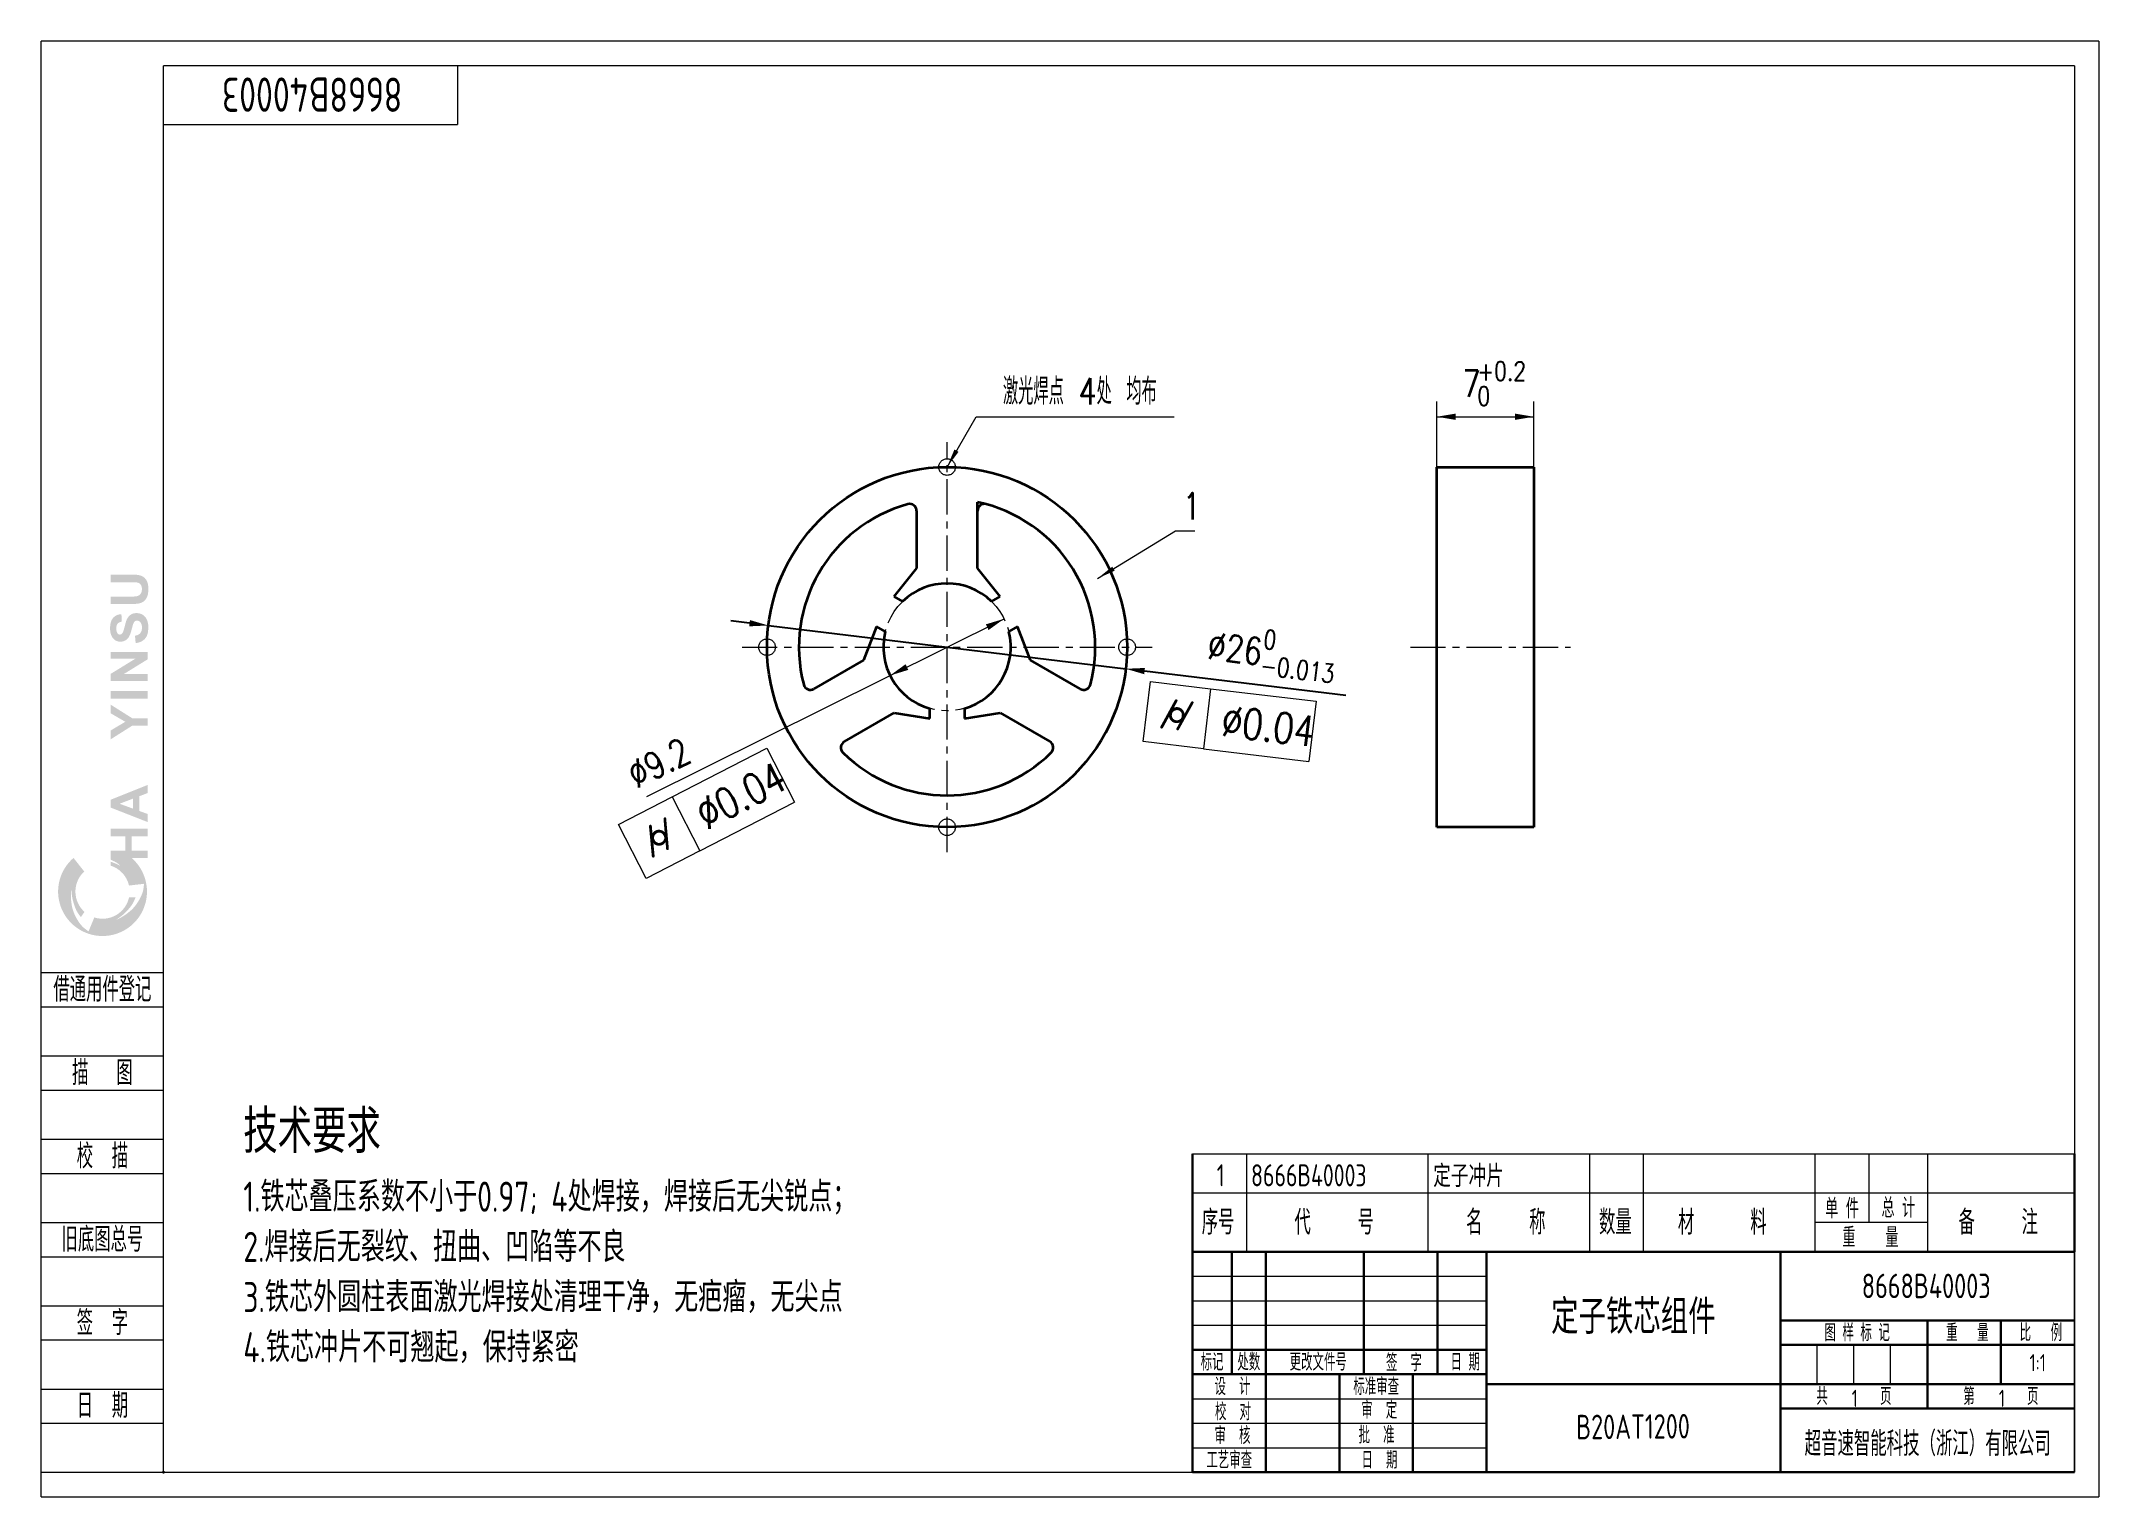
# Model space of a CAD drawing. Header units: millimetres. Extents: x 785 to 933, y 35 to 140.
import ezdxf
from ezdxf.enums import TextEntityAlignment as Align

# ---------------------------------------------------------------- set-up
doc = ezdxf.new("R2010")
doc.units = ezdxf.units.MM
doc.header["$LTSCALE"] = 10
doc.header["$PDSIZE"] = -1
doc.linetypes.add('CENTERX2', pattern=[20.319999694824222, 12.69999980926514, -2.539999961853027, 2.539999961853027, -2.539999961853027])
doc.layers.get('0').update_dxf_attribs({"lineweight": 35})
doc.layers.get('Defpoints').update_dxf_attribs({"lineweight": 18})
for name, color, linetype, lineweight in [('1轮廓实线层', 7, 'Continuous', 30), ('2细线层', 4, 'Continuous', 18), ('5剖面线层', 2, 'Continuous', 18), ('6文字层', 3, 'Continuous', 18), ('中心线层', 1, 'CENTERX2', 15), ('图框层', 7, 'Continuous', 18), ('尺寸线层', 3, 'Continuous', 18), ('粗实线层', 7, 'Continuous', 35)]:
    doc.layers.add(name, color=color, linetype=linetype, lineweight=lineweight)
doc.styles.add('PC_TEXTSTYLE', font='isocp.shx', dxfattribs={"width": 0.8, "bigfont": 'hzfs.shx'})
doc.styles.add('TH_GBDIM', font='romans.shx', dxfattribs={"width": 0.8, "bigfont": 'gbcbig.shx'})
doc.dimstyles.new('TH_GBDIM', dxfattribs={"dimtxt": 3.5, "dimasz": 2.5, "dimexe": 2, "dimexo": 0, "dimgap": 1.5, "dimtad": 1, "dimdec": 1, "dimdsep": 46, "dimtxsty": 'TH_GBDIM', "dimcen": 2.5, "dimdle": 5, "dimclrd": 4, "dimclre": 4, "dimclrt": 3, "dimadec": 0, "dimazin": 2, "dimtfac": 0.714286, "dimtdec": 1, "dimtmove": 0, "dimatfit": 3, "dimfxl": 1, "dimtolj": 1, "dimarcsym": 0})

# ---------------------------------------------------------------- blocks, each defined once
blk = doc.blocks.new('PC_TITLE_BLOCK')
at = {"layer": '1轮廓实线层'}
for p, q in [((-180, 0), (-180, 45)), ((-180, 0), (-180, 45)), ((-180, 45), (0, 45)), ((-172, 20), (-172, 45)), ((-165, 20), (-165, 45)), ((-145, 20), (-145, 45)), ((-130, 20), (-130, 45)), ((-120, 0), (-120, 45)), ((-60, 0), (-60, 45)), ((-60, 31), (0, 31)), ((-30, 13), (-30, 31)), ((-15, 18), (-15, 31)), ((-60, 26), (0, 26)), ((-180, 25), (-120, 25)), ((-180, 20), (-120, 20)), ((-165, 0), (-165, 20)), ((-150, 0), (-150, 20)), ((-135, 0), (-135, 20)), ((-120, 18), (0, 18)), ((-60, 13), (0, 13)), ((-180, 0), (0, 0))]:
    blk.add_line(p, q, dxfattribs=at)
at = {"layer": '2细线层'}
for p, q in [((-180, 40), (-120, 40)), ((-180, 35), (-120, 35)), ((-180, 30), (-120, 30)), ((-180, 15), (-120, 15)), ((-180, 10), (-120, 10)), ((-180, 5), (-120, 5))]:
    blk.add_line(p, q, dxfattribs=at)
at = {"layer": '2细线层', "color": 75}
for p, q in [((-52.5, 18), (-52.5, 26)), ((-45, 18), (-45, 26)), ((-37.5, 18), (-37.5, 26))]:
    blk.add_line(p, q, dxfattribs=at)
at = {"layer": '图框层'}
blk.add_line((0, 0), (0, 45), dxfattribs=at)
at = {"style": 'PC_TEXTSTYLE'}
blk.add_attdef('图纸张数', (0, 0), '', height=5, dxfattribs=at)
at = {"layer": '6文字层', "attachment_point": 5, "style": 'PC_TEXTSTYLE'}
for s, insert, char_height, width in [('{\\W0.667; 图 样 标 记 }', (-45, 28.5), 3.5, 23.12822500000001), ('{\\W0.667; 重   量 }', (-22.5, 28.5), 3.5, 16.008), ('{\\W0.667; 比   例 }', (-7.5, 28.5), 3.5, 16.008), ('{\\W0.667;标记}', (-176, 22.5), 3.5, 6.79923125000002), ('{\\W0.667;处数}', (-168.5, 22.5), 3.5, 6.682506250000003), ('{\\W0.667; 更改文件号 }', (-155, 22.5), 3.5, 19.75987499999999), ('{\\W0.667; 签  字 }', (-137.5093432181682, 22.37169388017838), 3.5, 13.75687499999998), ('{\\W0.667; 日 期 }', (-125, 22.5), 3.5, 11.50575000000001), ('{\\W0.667; 设  计 }', (-172.5, 17.5), 3.5, 13.75687499999998), ('{\\W0.667;标准审查}', (-142.5, 17.5), 3.5, 13.86109374999998), ('{\\W0.667;共        页}', (-45, 15.5), 3.5, 24.45805624999999), ('{\\W0.667;第        页}', (-15, 15.5), 3.5, 24.42887500000001), ('{\\W0.667; 校  对 }', (-172.3984176198937, 12.37270731638637), 3.5, 13.75687499999998), ('{\\W0.667; 审  定 }', (-142.5332163088332, 12.67725144774545), 3.5, 13.75687499999998), ('{\\W0.667; 审  核 }', (-172.5, 7.5), 3.5, 13.75687499999998), ('{\\W0.667;批  准}', (-142.4316339287269, 7.601514811673098), 3.5, 11.06803125000002), ('{\\W0.67;超音速智能科技（浙江）有限公司}', (-29.92896850303919, 5.79642845923712), 5, 74.68245192307694), ('{\\W0.667;工艺审查}', (-172.5, 2.5), 3.5, 13.51091875000002), ('{\\W0.667; 日  期 }', (-142.5, 2.5), 3.5, 13.75687499999998)]:
    blk.add_mtext(s, dxfattribs=dict(at, insert=insert, char_height=char_height, width=width))
at = {"layer": '6文字层', "style": 'PC_TEXTSTYLE'}
for tag, p, height, width in [('图样代号', (-56.95999214599595, 35.53274665585607), 5, 2.17699), ('图样名称', (-116.7835562351269, 28.23089021740671), 7, 1.54867), ('重量', (-28.87528160018451, 20.51178504133128), 3.5, 1.48171), ('比例', (-13.52787514939109, 20.6160972257378), 3.5, 1.46843), ('设计', (-163.7654129165101, 15.44542809756749), 3.5, 1.50488), ('标准审查', (-133.5926203357897, 15.31465361061623), 3.5, 0.732355), ('共几页', (-49.75610720937902, 13.34563449068006), 3.5, 0.782855), ('第几页', (-19.68771869283182, 13.34563449068006), 3.5, 0.776067), ('校对', (-163.7654129165101, 10.47599931323964), 3.5, 1.48051), ('审定', (-133.8014284641362, 10.60677351355432), 3.5, 1.49481), ('审核', (-163.8698169806834, 5.375795755323963), 3.5, 1.51106), ('批准', (-133.697024399963, 5.375795755323963), 3.5, 1.49471), ('工艺审查', (-163.8698169806834, 0.4063669709960891), 3.5, 0.741847), ('日期', (-134.0767253029693, 0.4063669709960891), 3.5, 1.54617)]:
    blk.add_attdef(tag, p, '', height=height, dxfattribs=dict(at, width=width))
at = {"layer": '6文字层', "style": 'PC_TEXTSTYLE', "width": 0.986205}
blk.add_attdef('产品名称或材料标记', (-117.6480044237862, 6.594233809935872), '', height=5, rotation=0.4654988921199227, dxfattribs=at)
blk = doc.blocks.new('PC_FJL_BLOCK')
at = {"layer": '5剖面线层'}
h = blk.add_hatch(color=4, dxfattribs=at)
edge = h.paths.add_edge_path(flags=0)
edge.add_spline(control_points=[(-6.335824583467788, 181.6034818638759), (-6.202804610569151, 181.6002740747198), (-5.789561721457847, 181.5902342559087), (-5.1118128375336, 181.57108552171), (-4.510591810354031, 180.9826700249467), (-4.392513987799234, 180.171906717055), (-4.523893863661744, 179.3635867990756), (-5.102281153857, 178.8154770109099), (-5.691925718893674, 178.7064232008163), (-6.05615881016281, 178.6893285951121), (-6.197094663844899, 178.6852541685416)], knot_values=[0, 0, 0, 0, 0.4053709725724268, 1.256548457878403, 1.960403226686434, 2.7388955457892, 3.663044504347432, 4.326165747218071, 5.002484285406978, 5.430378611286798, 5.430378611286798, 5.430378611286798, 5.430378611286798], weights=[1, 1, 1, 1, 1, 1, 1, 1, 1, 1, 1], degree=3, periodic=0)
edge.add_line((-6.197094663851214, 178.6852541685414), (-10.79428292309085, 178.6852541685414))
edge.add_line((-10.79428292309084, 178.6852541685414), (-10.79428292309084, 177.1479185239226))
edge.add_line((-10.79428292309084, 177.1479185239226), (-6.49308331915763, 177.1479185239226))
edge.add_spline(control_points=[(-6.493083319159606, 177.1479185239224), (-6.136832942187938, 177.1602327811056), (-5.421902418779311, 177.1885722478415), (-4.436628598077241, 177.403997866187), (-3.631278732452867, 178.0249212155542), (-3.154799964863191, 179.0111050444285), (-3.125666179922669, 180.1913467153208), (-3.140957305099134, 181.236673188387), (-3.524216547509943, 182.1224166188933), (-4.289034790793629, 182.943814182122), (-5.280822172265113, 183.1355420943479), (-5.944114239188199, 183.1498757175214), (-6.058968760266006, 183.1514724899426)], knot_values=[0, 0, 0, 0, 1.235965782631336, 2.147786307566932, 2.97032144490488, 4.201868442922859, 5.27937777095471, 6.498956263303746, 7.295989366746617, 8.122634436626328, 9.770285900859127, 10.11634980117583, 10.11634980117583, 10.11634980117583, 10.11634980117583], weights=[1, 1, 1, 1, 1, 1, 1, 1, 1, 1, 1, 1, 1], degree=3, periodic=0)
edge.add_line((-6.058968760265921, 183.1514724899426), (-10.79428292309082, 183.1514724899426))
edge.add_line((-10.79428292309084, 183.1514724899426), (-10.79428292309084, 181.6034818638759))
edge.add_line((-10.79428292309084, 181.6034818638759), (-6.335824583467792, 181.6034818638759))
h = blk.add_hatch(color=4, dxfattribs=at)
edge = h.paths.add_edge_path(flags=0)
edge.add_spline(control_points=[(-10.81762475623769, 124.9922519319619), (-10.56536226492718, 124.8695335449268), (-10.19163718616069, 124.7171013128755), (-9.700205772749936, 124.4589214325181), (-9.28585730716244, 124.1908696908303), (-8.838323216115473, 123.7516858713719)], knot_values=[0, 0, 0, 0, 0.8371157503440196, 1.617818454947619, 2.35494784427279, 2.35494784427279, 2.35494784427279, 2.35494784427279], weights=[1, 1, 1, 1, 1, 1], degree=3, periodic=0)
edge.add_spline(control_points=[(-8.838323216115473, 123.7516858713719), (-9.20587755707226, 123.932120677611), (-9.849358753555123, 124.2480097641161), (-10.52511763377085, 124.4901821595758), (-10.81843834854126, 124.5813804393592)], knot_values=[0, 0, 0, 0, 1.227812479394649, 2.14954404086439, 2.14954404086439, 2.14954404086439, 2.14954404086439], weights=[1, 1, 1, 1, 1], degree=3, periodic=0)
edge.add_line((-10.81843834854124, 124.5813804393592), (-10.81843834854124, 123.7810070975568))
edge.add_arc((-12.46828456207509, 118.4920111007335), 5.540349373706039, 12.825875818474515, 72.67524263383018, ccw=False)
edge.add_line((-7.066171340162093, 119.7219069989125), (-4.004956288954698, 120.0772705767544))
edge.add_spline(control_points=[(-4.004956288954725, 120.0772705767543), (-4.045983905555985, 119.6242203831133), (-4.154536758909485, 118.4255182574196), (-5.030020200776081, 116.5763947342558), (-6.179515741058081, 115.0275433500738), (-7.41355031719961, 114.039996424702), (-8.248813091987417, 113.449758332833), (-9.047011890365457, 113.0064452756937), (-9.505560754469094, 112.8126506154641), (-9.728253268037944, 112.7185349750577)], knot_values=[0, 0, 0, 0, 1.360503189474513, 3.599685174239277, 6.03379871503918, 7.09362899603316, 8.336567406231573, 9.105881709024349, 9.832258316755832, 9.832258316755832, 9.832258316755832, 9.832258316755832], weights=[1, 1, 1, 1, 1, 1, 1, 1, 1, 1], degree=3, periodic=0)
edge.add_spline(control_points=[(-9.728253268037944, 112.7185349750577), (-9.388214971629623, 112.9466289684779), (-8.790274581487619, 113.3477208832869), (-7.913478408211081, 114.0916170533057), (-7.015200903750928, 115.0279613977065), (-6.213104029314793, 116.1119803061379), (-5.874317802056334, 116.9530651080566), (-5.744969461162276, 117.2741906879239)], knot_values=[0, 0, 0, 0, 1.228569898639768, 2.160378911048566, 3.44517431132459, 5.124301433614942, 6.161326353932291, 6.161326353932291, 6.161326353932291, 6.161326353932291], weights=[1, 1, 1, 1, 1, 1, 1, 1], degree=3, periodic=0)
edge.add_spline(control_points=[(-5.744969461162276, 117.2741906879239), (-5.741323722804813, 117.2832417498547), (-5.737677984447375, 117.2922928117856), (-5.734032246089912, 117.3013438737163)], knot_values=[0, 0, 0, 0, 0.02927316471137155, 0.02927316471137155, 0.02927316471137155, 0.02927316471137155], weights=[1, 1, 1, 1], degree=3, periodic=0)
edge.add_line((-5.734032246090025, 117.3013438737164), (-7.047557531911124, 117.3469392046613))
edge.add_arc((-12.46828456207508, 118.4920111007335), 5.540349373706013, 252.3591252782822, 348.072217048217, ccw=False)
edge.add_line((-14.14728643430137, 113.2121982351307), (-15.32707372081124, 110.3699240776338))
edge.add_spline(control_points=[(-15.32707372081125, 110.3699240776337), (-15.69891288939324, 110.6319801326877), (-16.68274295513761, 111.3253407241917), (-17.84638917999956, 113.0080933870229), (-18.61298605524686, 114.7780114185351), (-18.85120949197723, 116.3404901733079), (-18.94473928642317, 117.358968001044), (-18.92956025654609, 118.2718849662792), (-18.86811692337098, 118.7658972615845), (-18.83827720207197, 119.0058124557709)], knot_values=[0, 0, 0, 0, 1.36050318947444, 3.599685174239232, 6.033798715039191, 7.093628996033297, 8.336567406231536, 9.10588170902422, 9.832258316755883, 9.832258316755883, 9.832258316755883, 9.832258316755883], weights=[1, 1, 1, 1, 1, 1, 1, 1, 1, 1], degree=3, periodic=0)
edge.add_spline(control_points=[(-18.83827720207194, 119.0058124557709), (-18.81076115752348, 118.5972836561116), (-18.7623755651174, 117.8789061308953), (-18.55654067074143, 116.7476302858874), (-18.19478143403046, 115.5015269751765), (-17.6570419583644, 114.2648812514029), (-17.09803426679492, 113.5509413711855), (-16.88460552727193, 113.2783596321002)], knot_values=[0, 0, 0, 0, 1.228569898639822, 2.160378911048668, 3.445174311324642, 5.124301433615099, 6.16132635393242, 6.16132635393242, 6.16132635393242, 6.16132635393242], weights=[1, 1, 1, 1, 1, 1, 1, 1], degree=3, periodic=0)
edge.add_line((-16.88460552727193, 113.2783596321002), (-16.15193153806435, 114.3536278247414))
edge.add_arc((-12.46828456207513, 118.4920111007336), 5.540349373706078, 132.363657663612, 228.3271640584457, ccw=False)
edge.add_line((-16.20155953639241, 122.585680499801), (-18.39871572146116, 125.3548775325834))
edge.add_arc((-12.46828456207507, 118.4920111007335), 9.07022322755231, 130.8313870607261, 408.7706257569416)
edge.add_line((-6.490326104041374, 125.3135184174233), (-3.255389210494929, 125.3135184174233))
edge.add_line((-3.255389210494937, 125.3135184174233), (-3.255389210494937, 126.8533699162085))
edge.add_line((-3.255389210494937, 126.8533699162085), (-6.53869727751719, 126.8533699162085))
edge.add_line((-6.538697277517196, 126.8533699162085), (-6.538697277517196, 129.7729915151369))
edge.add_line((-6.538697277517196, 129.7729915151369), (-3.255389210494943, 129.7729915151369))
edge.add_line((-3.255389210494937, 129.7729915151369), (-3.255389210494937, 131.3122556077039))
edge.add_line((-3.255389210494937, 131.3122556077039), (-10.79428292309085, 131.3122556077038))
edge.add_line((-10.79428292309084, 131.3122556077038), (-10.79428292309084, 129.7729915151369))
edge.add_line((-10.79428292309084, 129.7729915151369), (-7.82892679711864, 129.7729915151369))
edge.add_line((-7.828926797118665, 129.7729915151369), (-7.828926797118665, 126.8533699162085))
edge.add_line((-7.828926797118665, 126.8533699162085), (-10.79428292309085, 126.8533699162086))
edge.add_line((-10.79428292309084, 126.8533699162086), (-10.79428292309084, 126.8038899718174))
edge.add_line((-10.79428292309084, 126.8038899718174), (-10.81762475623769, 124.9922519319619))
h.paths.add_polyline_path([(-10.79428292309084, 137.2336446323139), (-10.79428292309084, 135.6206821822713), (-3.25538921049491, 132.6707258682706), (-3.25538921049491, 134.3138647447887), (-4.976892169192545, 134.9437631085126), (-4.976892169192517, 137.9396664680934), (-3.25538921049491, 138.5951610491417), (-3.255389210494937, 140.2569284825228)], flags=0)
h.paths.add_polyline_path([(-8.989250038796913, 136.4118858578631), (-6.260214976506372, 137.451017208631), (-6.260214976506372, 135.4133312451065)], flags=0)
h.paths.add_polyline_path([(-6.434909740328449, 153.8701981134391), (-10.79428292309084, 156.6179193281467), (-10.79428292309084, 154.8608835913115), (-7.828098826563535, 153.1326739785637), (-10.79428292309084, 151.367902594353), (-10.79428292309084, 149.5651763725448), (-6.437460768310883, 152.321316316688), (-3.255389210494937, 152.321316316688), (-3.255389210494937, 153.8701981134391)], flags=0)
h.paths.add_polyline_path([(-10.79428292309084, 159.4092419460979), (-10.79428292309084, 157.8732318619758), (-3.255389210494937, 157.8732318619758), (-3.255389210494937, 159.4092419460979)], flags=0)
h.paths.add_polyline_path([(-10.79428292309084, 162.9181238889572), (-10.79428292309084, 161.4271847884114), (-3.255389210494937, 161.4271847884114), (-3.255389210494937, 162.8583185683185), (-8.156948388676634, 162.8583185683185), (-3.255389210494937, 165.8793272960073), (-3.255389210494937, 167.4049674702695), (-10.79428292309084, 167.4049674702695), (-10.79428292309084, 165.9936790457501), (-5.783831126228282, 165.9936790457501)], flags=0)
edge = h.paths.add_edge_path(flags=0)
edge.add_spline(control_points=[(-5.705883673779725, 169.1847723096636), (-5.523399202075851, 169.2177218935209), (-5.121339240862605, 169.2903182535508), (-4.509520627690534, 169.5025251356584), (-3.916108007301347, 169.9171668835042), (-3.448322932390766, 170.5314666229447), (-3.180449846099837, 171.3436267664954), (-3.136586159547129, 172.1910698194744), (-3.126357496632443, 172.9846427720449), (-3.290059205115357, 173.6665740160109), (-3.600963519257344, 174.4136334146135), (-4.296609163413653, 175.0823669287746), (-5.317768009637273, 175.3594812562579), (-6.281095971458115, 175.2674262246184), (-7.049986956731676, 174.7766946565136), (-7.613548841372854, 173.9382902707813), (-7.842650285547929, 172.9762045959275), (-8.067593188459131, 172.1333739994838), (-8.232542403523633, 171.5927684184052), (-8.39284242599672, 171.2077583350446), (-8.648888535165435, 170.9635377089581), (-8.94004412009779, 170.9156730868007), (-9.224572124519002, 170.9773731987146), (-9.463649931152267, 171.2352827761044), (-9.611287016836023, 171.6170913149089), (-9.67382332059647, 172.1223266495581), (-9.6416099628171, 172.6440325864603), (-9.440695549252629, 173.1822565680098), (-9.004098171646689, 173.4570816947552), (-8.686157845119983, 173.5307605130341), (-8.555867393972914, 173.5609537463947)], knot_values=[0, 0, 0, 0, 0.5586946834218016, 1.230947272659398, 1.934091238774466, 2.709134000249708, 3.515297872588502, 4.469606059003059, 5.258737672253558, 5.895161636835579, 6.568552647752175, 7.680963023761689, 8.650314539335405, 9.681789635096575, 10.50160594117067, 11.31208396982688, 12.66219311555526, 13.45046774099833, 13.94513606790705, 14.36608146358422, 14.69817213067459, 14.95413150930795, 15.22649774646256, 15.5404850620756, 15.96472367407857, 16.44545549391534, 17.06364765249021, 17.53224319464146, 18.11437195359875, 18.51855990457275, 18.51855990457275, 18.51855990457275, 18.51855990457275], weights=[1, 1, 1, 1, 1, 1, 1, 1, 1, 1, 1, 1, 1, 1, 1, 1, 1, 1, 1, 1, 1, 1, 1, 1, 1, 1, 1, 1, 1, 1, 1], degree=3, periodic=0)
edge.add_line((-8.555867393972914, 173.5609537463947), (-8.611714684336082, 175.0877176607146))
edge.add_spline(control_points=[(-8.611714684336102, 175.0877176607147), (-8.903441344549256, 175.053901584766), (-9.484004254324804, 174.9866044805671), (-10.21208726823686, 174.5115148609369), (-10.73417937700605, 173.7495342706397), (-10.93888850935707, 172.7571833169745), (-10.94404901045021, 171.6950689044681), (-10.71865122054548, 170.6952590197257), (-10.20489387315523, 169.9403618184643), (-9.430971596255912, 169.5065985777311), (-8.482296605803642, 169.4112912146651), (-7.059696032019117, 170.0155357401062), (-6.59664388705904, 171.6632059740223), (-6.291960497568091, 172.90538547991), (-6.01974822896454, 173.5692620810064), (-5.601312134071545, 173.8081965937611), (-5.089141266668182, 173.7525810155881), (-4.613250520920813, 173.3530357157117), (-4.418579182249669, 172.7224803328129), (-4.410357905482583, 172.0839376127494), (-4.543558456124281, 171.5164117647996), (-4.87811622798745, 171.0533024354874), (-5.349160637132917, 170.7950060726314), (-5.693105517329276, 170.7171773390638), (-5.850412352603776, 170.6815815431214)], knot_values=[0, 0, 0, 0, 0.878577295858374, 1.74844969936435, 2.52872460757977, 3.614593966833375, 4.750185302944439, 5.728615539248679, 6.672432991068525, 7.410774866124696, 8.341652034649297, 9.470076033070056, 11.7696722020405, 12.98080429739328, 13.46049526482795, 13.86143023130312, 14.34189528967802, 14.92609832859459, 15.63255915430738, 16.26216205670608, 16.84948285473915, 17.36189661246282, 17.93990107885964, 18.42706891980803, 18.42706891980803, 18.42706891980803, 18.42706891980803], weights=[1, 1, 1, 1, 1, 1, 1, 1, 1, 1, 1, 1, 1, 1, 1, 1, 1, 1, 1, 1, 1, 1, 1, 1, 1], degree=3, periodic=0)
edge.add_line((-5.850412352603776, 170.6815815431214), (-5.705883673779733, 169.1847723096635))
at = {"layer": '2细线层'}
for p, q in [((-25, 102), (0, 102)), ((-25, 95), (0, 95)), ((-25, 85), (0, 85)), ((-25, 78), (0, 78)), ((-25, 68), (0, 68)), ((-25, 61), (0, 61)), ((-25, 51), (0, 51)), ((-25, 44), (0, 44)), ((-25, 34), (0, 34)), ((-25, 27), (0, 27)), ((-25, 17), (0, 17)), ((-25, 10), (0, 10)), ((-25, 0), (0, 0))]:
    blk.add_line(p, q, dxfattribs=at)
at = {"layer": '6文字层', "color": 3, "char_height": 5, "attachment_point": 5, "style": 'PC_TEXTSTYLE'}
for s, insert, width in [('{\\W0.667;借通用件登记}', (-12.5, 98.5), 29.5564375), ('{\\W0.6667;描   图}', (-12.5, 81.5), 18.64378928571428), ('{\\W0.667;校  描}', (-12.5, 64.5), 15.97822321428572), ('{\\W0.667;旧底图总号}', (-12.5, 47.5), 23.761875), ('{\\W0.667;签  字}', (-12.5, 30.5), 15.64472321428571), ('{\\W0.667;日  期}', (-12.49376486070217, 13.59980542589427), 14.76928571428572)]:
    blk.add_mtext(s, dxfattribs=dict(at, insert=insert, width=width))
at = {"layer": '6文字层', "style": 'PC_TEXTSTYLE'}
for tag, p, width in [('借通用件登记', (-23.44469732711161, 86.35631590408678), 0.671328), ('描图', (-23.44469732711161, 69.35982487165847), 2.12092), ('校图', (-23.74868605073812, 52.05982479391378), 2.14998), ('旧底图总号', (-22.83672096527289, 35.67035085177702), 0.761452), ('签字', (-23.14070968889939, 18.37035077403232), 2.02694), ('日期', (-22.83672096527289, 1.373859241433422), 1.89999)]:
    blk.add_attdef(tag, p, '', height=5, dxfattribs=dict(at, width=width))
blk = doc.blocks.new('PC_TYDH_BLOCK')
at = {"layer": '2细线层', "linetype": 'Continuous'}
for p in [(60, 0), (0, -12)]:
    blk.add_line(p, (60, -12), dxfattribs=at)
at = {"layer": '6文字层', "style": 'PC_TEXTSTYLE', "width": 1.81549}
blk.add_attdef('图样代号', (58.23961856626534, -2.403184483947882), '', height=7, rotation=180, dxfattribs=at)
blk = doc.blocks.new('PC_MXBTITLERECORD')
at = {"layer": '1轮廓实线层'}
for p, q in [((-180, 0), (-180, 12)), ((0, 0), (0, 12))]:
    blk.add_line(p, q, dxfattribs=at)
at = {"layer": '2细线层'}
for p, q in [((-169, 12), (-169, 0)), ((-132, 12), (-132, 0)), ((-99, 12), (-99, 0)), ((-88, 12), (-88, 0)), ((-53, 12), (-53, 0)), ((-42, 12), (-42, 6)), ((-30, 12), (-30, 0)), ((-30, 6), (-53, 6))]:
    blk.add_line(p, q, dxfattribs=at)
at = {"style": 'PC_TEXTSTYLE'}
blk.add_attdef('Fo oFShowMe', (-53, 6), '', height=3.5, dxfattribs=at)
at = {"layer": '6文字层', "attachment_point": 5, "style": 'PC_TEXTSTYLE'}
for s, insert, char_height, width in [('{\\W0.667;序号}', (-174.7735161984094, 6), 5, 9.25462499999999), ('{\\W0.667;代     号}', (-151.087236400775, 6), 5, 25.58421428571431), ('{\\W0.667;名     称}', (-116.0582307829133, 6), 5, 25.3340892857143), ('{\\W0.667;数量}', (-93.70638894728046, 6), 5, 9.54643750000001), ('{\\W0.667;材      料}', (-71.88651130244733, 6), 5, 28.88348214285715), ('{\\W0.667;单 件}', (-47.44690963294988, 8.83762043961633), 4, 10.27656428571429), ('{\\W0.667;总 计}', (-35.95949917189716, 8.941041629877986), 4, 9.94306428571429), ('{\\W0.667;备     注}', (-15.57193287701512, 6), 5, 26.41796428571429), ('{\\W0.667;重    量}', (-41.65145935178862, 2.942604395875037), 4, 17.82795714285714)]:
    blk.add_mtext(s, dxfattribs=dict(at, insert=insert, char_height=char_height, width=width))
blk = doc.blocks.new('PC_MXB_BLOCK')
at = {"layer": '1轮廓实线层'}
for p, q in [((-180, 8), (-180, 0)), ((0, 8), (0, 0))]:
    blk.add_line(p, q, dxfattribs=at)
at = {"layer": '2细线层'}
for p, q in [((-180, 8), (0, 8)), ((-169, 8), (-169, 0)), ((-132, 8), (-132, 0)), ((-99, 8), (-99, 0)), ((-88, 8), (-88, 0)), ((-53, 8), (-53, 0)), ((-42, 8), (-42, 0)), ((-30, 8), (-30, 0)), ((-180, 0), (0, 0))]:
    blk.add_line(p, q, dxfattribs=at)
at = {"layer": '6文字层', "style": 'PC_TEXTSTYLE'}
for tag, p, width in [('序号', (-178.381729678601, 1.348885681267234), 0.769182), ('代号', (-168.0468040277006, 1.348885681267234), 3.14773), ('名称', (-130.8666991322458, 1.195475967014261), 2.80242), ('数量', (-97.88330074551823, 1.195475967014261), 0.817449), ('材料', (-86.43310534086368, 1.010341638648811), 2.94333), ('单重', (-52.20750697209508, 0.8871421990031365), 0.854038), ('总重', (-41.19507323250889, 1.265572583556576), 0.958888), ('备注', (-28.60888357640226, 1.024654073362427), 2.49407)]:
    blk.add_attdef(tag, p, '', height=4.5, dxfattribs=dict(at, width=width))
blk = doc.blocks.new('*X14')
at = {"layer": 'Defpoints', "color": 0, "linetype": 'CENTERX2', "transparency": 16777216}
for p in [(837.0308330104136, 97.81630844213605), (862.8421038187169, 94.689267325303)]:
    blk.add_point(p, dxfattribs=at)
at = {"layer": '尺寸线层', "color": 4, "linetype": 'Continuous', "lineweight": -2, "transparency": 16777216}
for p, q in [((835.6757413800623, 97.98047809021948), (834.320649749711, 98.1446477383029)), ((837.0308330104136, 97.81630844213605), (862.8421038187169, 94.689267325303)), ((878.7340232999046, 92.76395779629335), (864.1971954490681, 94.52509767721959))]:
    blk.add_line(p, q, dxfattribs=at)
at = {"layer": '尺寸线层', "color": 4, "linetype": 'CENTERX2', "transparency": 16777216}
for points in [[(835.7031029880761, 98.20632669527801), (835.6483797720484, 97.75462948516092), (837.0308330104136, 97.81630844213605)], [(864.2245570570819, 94.75094628227812), (864.1698338410542, 94.29924907216103), (862.8421038187169, 94.689267325303)]]:
    blk.add_solid(points, dxfattribs=at)
at = {"layer": '尺寸线层', "color": 3, "linetype": 'CENTERX2', "transparency": 16777216, "insert": (873.4003458126527, 95.82312908218482), "char_height": 1.911, "attachment_point": 5, "rotation": 353.09226827431445, "style": 'TH_GBDIM', "bg_fill": 3, "box_fill_scale": 1.1, "bg_fill_color": 256, "bg_fill_true_color": 13158600, "bg_fill_transparency": 0}
blk.add_mtext('\\A1;\\A1;%%C26{\\H0.7071x;\\S0^ -0.013;}', dxfattribs=at)
blk = doc.blocks.new('*X15')
at = {"layer": '尺寸线层', "linetype": 'Continuous', "transparency": 16777216}
for points in [[(854.0564397434694, 98.29872040674596), (852.7326983811051, 97.89537185330113), (852.9350677153232, 97.48785295488273)], [(845.8164971607939, 94.20685693508293), (846.9378691889401, 95.01772438694618), (847.1402385231581, 94.61020548852775)]]:
    blk.add_hatch(color=4, dxfattribs=at).paths.add_polyline_path(points, flags=0)
at = {"layer": '尺寸线层', "color": 4, "linetype": 'Continuous', "transparency": 16777216}
blk.add_line((828.2466589000567, 85.4818714560221), (854.0564397434694, 98.29872040674596), dxfattribs=at)
at = {"layer": '尺寸线层', "color": 3, "linetype": 'CENTERX2', "transparency": 16777216, "insert": (829.1200956021536, 87.89686204346341), "char_height": 1.911, "width": 7.425600000000168, "attachment_point": 5, "rotation": 26.408481557408074, "style": 'TH_GBDIM'}
blk.add_mtext('%%C9.2', dxfattribs=at)
blk = doc.blocks.new('*X16')
at = {"layer": '尺寸线层', "linetype": 'Continuous'}
blk.add_hatch(color=4, dxfattribs=at).paths.add_polyline_path([(849.9317300967145, 109.2527887191611), (850.4688525410734, 110.519215728661), (850.7640615758932, 110.3480339882189)], flags=0)
at = {"layer": '尺寸线层', "color": 4, "linetype": 'Continuous'}
blk.add_line((849.9317300967145, 109.2527887191611), (852.0371629907485, 112.8836830594099), dxfattribs=at)
at = {"layer": '尺寸线层', "color": 4, "linetype": 'CENTERX2'}
blk.add_line((852.0371629907485, 112.8836830594099), (866.3362798722327, 112.8836830594099), dxfattribs=at)
at = {"layer": '尺寸线层', "color": 3, "linetype": 'CENTERX2', "insert": (859.5267498722327, 114.71392055941), "char_height": 1.911, "width": 27.23811999999998, "attachment_point": 5, "style": 'TH_GBDIM'}
blk.add_mtext('激光焊点 4处 均布', dxfattribs=at)
blk = doc.blocks.new('*X18')
at = {"color": 3, "true_color": 0x00ff00, "char_height": 1.911, "attachment_point": 1, "style": 'TH_GBDIM'}
for s, insert, width in [('7', (887.143374515956, 116.23466250941), 13.32497712), ('{\\H0.7071x;+0.2}', (888.235374515956, 116.85564195941), 8.956977120000001), ('{\\H0.7071x;0}', (888.235374515956, 115.05395115941), 8.956977120000001)]:
    blk.add_mtext(s, dxfattribs=dict(at, insert=insert, width=width))
blk = doc.blocks.new('*X17')
at = {"layer": '尺寸线层', "linetype": 'Continuous', "transparency": 16777216}
for points in [[(885.308996155956, 112.8836830594099), (886.673996155956, 113.1111830594099), (886.673996155956, 112.6561830594099)], [(892.308996155956, 112.88368305941), (890.943996155956, 113.11118305941), (890.943996155956, 112.65618305941)]]:
    blk.add_hatch(color=4, dxfattribs=at).paths.add_polyline_path(points, flags=0)
at = {"layer": '尺寸线层', "color": 4, "linetype": 'Continuous', "transparency": 16777216}
for p, q in [((885.308996155956, 109.2527886709145), (885.308996155956, 113.9756830594099)), ((892.308996155956, 109.2527886709145), (892.308996155956, 113.97568305941)), ((885.308996155956, 112.8836830594099), (892.308996155956, 112.88368305941))]:
    blk.add_line(p, q, dxfattribs=at)
at = {"layer": '尺寸线层', "color": 3, "linetype": 'CENTERX2', "transparency": 16777216}
blk.add_blockref('*X18', (0, 0), dxfattribs=at)
blk = doc.blocks.new('*X19')
at = {"layer": '尺寸线层', "linetype": 'Continuous'}
blk.add_hatch(color=4, dxfattribs=at).paths.add_polyline_path([(860.790478597303, 101.2014427389668), (861.8648140894245, 102.0605941464575), (862.0432410361261, 101.7697069050895)], flags=0)
at = {"layer": '尺寸线层', "color": 4, "linetype": 'Continuous'}
blk.add_line((860.790478597303, 101.2014427389668), (866.4212474047736, 104.6552926953103), dxfattribs=at)
at = {"layer": '尺寸线层', "color": 4, "linetype": 'CENTERX2'}
blk.add_line((866.4212474047736, 104.6552926953103), (867.8215830181363, 104.6552926953103), dxfattribs=at)
at = {"layer": '尺寸线层', "color": 3, "linetype": 'CENTERX2', "insert": (867.6031830181363, 106.4297926953103), "char_height": 1.911, "width": 3.822, "attachment_point": 5, "style": 'TH_GBDIM'}
blk.add_mtext('1', dxfattribs=at)

msp = doc.modelspace()

# ---------------------------------------------------------------- linework, layer by layer
msp.add_point((793.3595088466103, 36.6842991188006))
at = {"layer": '2细线层'}
for p, q in [((784.5143088466106, 34.9152591188006), (784.5143088466106, 139.9962351188006)), ((933.1136688466105, 139.9962351188006), (784.5143088466106, 139.9962351188006)), ((933.1136688466105, 139.9962351188006), (933.1136688466105, 34.9152591188006)), ((784.5143088466106, 34.9152591188006), (933.1136688466105, 34.9152591188006))]:
    msp.add_line(p, q, dxfattribs=at)
at = {"layer": '2细线层', "linetype": 'CENTERX2'}
for centre in [(849.9364684145652, 109.2527887191611), (849.9364685732639, 83.25278876740771)]:
    msp.add_circle(centre, 0.5992079434978345, dxfattribs=at)
at = {"layer": '中心线层', "linetype": 'CENTERX2', "ltscale": 0.01999999955296516}
for p, q in [((849.9364684521317, 81.45215950107203), (849.9364684521316, 111.0534178407569)), ((835.1358392822893, 96.25278867091441), (864.737097621974, 96.2527886709145)), ((883.3949634813854, 96.25278867091447), (894.9503131598339, 96.25278867091447))]:
    msp.add_line(p, q, dxfattribs=at)
msp.add_circle((849.9364684521316, 96.25278867091444), 4.600000011861907, dxfattribs=at)
at = {"layer": '图框层'}
for p, q in [((793.3595088466103, 36.6842991188006), (793.3595088466103, 138.2271951188006)), ((931.3446288466104, 138.2271951188006), (793.3595088466103, 138.2271951188006)), ((931.3446288466104, 138.2271951188006), (931.3446288466104, 36.6842991188006)), ((793.3595088466103, 36.6842991188006), (931.3446288466104, 36.6842991188006))]:
    msp.add_line(p, q, dxfattribs=at)
at = {"layer": '尺寸线层', "linetype": 'Continuous'}
for p, q in [((868.4456219541576, 88.91512023009471), (864.1083399820652, 89.43223636266399)), ((830.0860831896656, 85.43948815160776), (836.9113802932494, 88.9500457266676)), ((836.9113802932494, 88.9500457266676), (838.9092585879988, 85.06573030186375)), ((868.4456219541576, 88.91512023009471), (876.0668459908339, 88.0064733114373)), ((826.2017677648618, 83.44160985685828), (830.0860831896656, 85.43948815160776)), ((830.0860831896656, 85.43948815160776), (832.0839614844151, 81.55517272680397)), ((832.0839614844151, 81.55517272680397), (838.9092585879988, 85.06573030186375)), ((828.1996460596114, 79.55729443205449), (826.2017677648618, 83.44160985685828)), ((832.0839614844151, 81.55517272680397), (828.1996460596114, 79.55729443205449))]:
    msp.add_line(p, q, dxfattribs=at)
at = {"layer": '粗实线层'}
for p, q in [((885.308996155956, 109.2527886709145), (892.308996155956, 109.2527886709145)), ((885.308996155956, 83.25278867091447), (885.308996155956, 109.2527886709145)), ((892.308996155956, 109.2527886709145), (892.308996155956, 83.25278867091447)), ((847.7364684521316, 106.0889465447425), (847.7364684521316, 101.9422526657908)), ((852.1364684521317, 101.9422526657909), (852.1364683472216, 106.7241944409653)), ((847.7364684521316, 101.9422526657908), (846.1010172417718, 99.91056318090008)), ((853.7719196624914, 99.91056318090011), (852.1364684521317, 101.9422526657909)), ((846.1010172417718, 99.91056318090008), (846.727655076392, 99.54877365839772)), ((853.1452818278713, 99.54877365839775), (853.7719196624914, 99.91056318090011)), ((844.851017241772, 97.74549967143898), (843.9092481404347, 95.31331263417198)), ((845.477655076392, 97.38371014893661), (844.851017241772, 97.74549967143898)), ((855.0219196624914, 97.745499671439), (854.3952818278713, 97.38371014893664)), ((855.9636887638287, 95.31331263417201), (855.0219196624914, 97.745499671439)), ((843.9092481404347, 95.31331263417198), (840.3181059433074, 93.23996561491512)), ((859.5548310047183, 93.23996569469614), (855.9636887638287, 95.31331263417201)), ((842.518105899545, 89.42945391804457), (846.1092481404346, 91.50280085752044)), ((846.1092481404346, 91.50280085752044), (848.6864684521316, 91.10230330514432)), ((848.6864684521316, 91.10230330514432), (848.6864684521316, 91.82588235014893)), ((851.1864684521316, 91.82588235014896), (851.1864684521316, 91.10230330514435)), ((851.1864684521316, 91.10230330514435), (853.7636887638288, 91.50280085752047)), ((853.7636887638288, 91.50280085752047), (857.3548310519296, 89.42945399583436)), ((892.308996155956, 83.25278867091447), (885.308996155956, 83.25278867091447))]:
    msp.add_line(p, q, dxfattribs=at)
msp.add_circle((849.9364684145652, 96.25278788371949), 13.0000008354416, dxfattribs=at)
for centre, radius, start, end in [((849.9364677474013, 96.25278916941542), 10.69999943206237, 105.3494744013564, 194.650526799964), ((847.2364684345882, 106.0889465373614), 0.5000000175433953, 359.9999987925788, 105.3494847685689), ((849.9364691854364, 96.25278909915639), 10.69999943944908, 345.3494743628196, 78.13495927481776), ((852.6364683318744, 106.0889465689913), 0.49999997071629, 74.65051911200041, 180.0000000000065), ((849.9364684521316, 96.25278867091444), 4.600000034569605, 45.76778190622402, 134.2322180937761), ((849.9364684939145, 96.25278874328441), 4.600000034569602, 165.7677819062249, 254.2322180937742), ((849.9364684103489, 96.25278874328441), 4.600000034569603, 285.7677819062232, 14.23221809377629), ((840.0681059386736, 93.67297828031812), 0.4999999707162914, 194.6505191120008, 300.0000025505277), ((859.804831010611, 93.67297840706306), 0.5000000120176052, 240.0000000153725, 345.3494834538915), ((842.768105914709, 88.99644120464993), 0.5000000175433906, 120.0000008458144, 225.3494842843415), ((857.104831085847, 88.99644130817387), 0.4999999707162902, 314.6505191119925, 60.00000255053945), ((849.9364684145652, 96.25278788371949), 10.69999943206237, 225.3494744013561, 314.6505267999647)]:
    msp.add_arc(centre, radius, start, end, dxfattribs=at)

# ---------------------------------------------------------------- block references
at = {"layer": '图框层'}
ref = msp.add_blockref('PC_TYDH_BLOCK', (793.3595088466103, 138.2271951188006), dxfattribs=dict(at, xscale=0.353808, yscale=0.353808, zscale=0.353808))
ref.add_attrib('图样代号', '8668B40003', dxfattribs={"layer": '6文字层', "height": 2.476656, "rotation": 180, "style": 'PC_TEXTSTYLE', "width": 0.8}).set_placement((804.0773774151334, 137.376929222904), align=Align.CENTER)
for name, p, xscale, yscale, zscale in [('PC_FJL_BLOCK', (793.3595088466103, 36.6842991188006), 0.353808, 0.353808, 0.353808), ('PC_MXBTITLERECORD', (931.3591888466104, 52.6056591188006), 0.3538888888888889, 0.3538888888888889, 0.3538888888888889)]:
    msp.add_blockref(name, p, dxfattribs=dict(at, xscale=xscale, yscale=yscale, zscale=zscale))
ref = msp.add_blockref('PC_MXB_BLOCK', (931.3591888466104, 56.85232578546727), dxfattribs=dict(at, xscale=0.3538888888888889, yscale=0.3538888888888889, zscale=0.3538888888888889))
ref.add_attrib('代号', '8666B40003', (871.8892920879185, 57.32968144044894), dxfattribs={"layer": '6文字层', "height": 1.5925, "style": 'PC_TEXTSTYLE', "width": 0.8})
ref.add_attrib('序号', '1', dxfattribs={"layer": '6文字层', "height": 1.5925, "style": 'PC_TEXTSTYLE', "width": 0.8}).set_placement((869.6993582153515, 57.32968144044893), align=Align.CENTER)
ref.add_attrib('名称', '定子冲片', (885.0469180981435, 57.27539144712723), dxfattribs={"layer": '6文字层', "height": 1.5925, "style": 'PC_TEXTSTYLE', "width": 0.8})
ref = msp.add_blockref('PC_TITLE_BLOCK', (931.3446288466104, 36.6842991188006), dxfattribs=dict(at, xscale=0.353808, yscale=0.353808, zscale=0.353808))
ref.add_attrib('产品名称或材料标记', 'B20AT1200', dxfattribs={"layer": '6文字层', "height": 1.76904, "rotation": 0.4654988921199227, "style": 'PC_TEXTSTYLE', "width": 0.8}).set_placement((899.4791016260759, 39.09668267888553), align=Align.CENTER)
ref.add_attrib('共几页', '1', dxfattribs={"layer": '6文字层', "height": 1.238328, "style": 'PC_TEXTSTYLE', "width": 0.8}).set_placement((915.4874149216263, 41.40609136667914), align=Align.CENTER)
ref.add_attrib('第几页', '1', dxfattribs={"layer": '6文字层', "height": 1.238328, "style": 'PC_TEXTSTYLE', "width": 0.8}).set_placement((926.1107063499786, 41.40609136667914), align=Align.CENTER)
ref.add_attrib('图样名称', '定子铁芯组件', dxfattribs={"layer": '6文字层', "height": 2.476656, "style": 'PC_TEXTSTYLE', "width": 0.8}).set_placement((899.5005298379525, 46.67261392484082), align=Align.CENTER)
ref.add_attrib('图样代号', '8668B40003', dxfattribs={"layer": '6文字层', "height": 1.76904, "style": 'PC_TEXTSTYLE', "width": 0.8}).set_placement((920.6481159046313, 49.25606914761572), align=Align.CENTER)
ref.add_attrib('比例', '1:1', dxfattribs={"layer": '6文字层', "height": 1.238328, "style": 'PC_TEXTSTYLE', "width": 0.8}).set_placement((928.7008211941021, 43.97843924604443), align=Align.CENTER)
at = {"layer": '尺寸线层', "linetype": 'CENTERX2'}
for name in ['*X16', '*X19']:
    msp.add_blockref(name, (0, 0), dxfattribs=at)

# ---------------------------------------------------------------- texts
at = {"layer": '6文字层', "insert": (799.112885771501, 44.55651143755961), "char_height": 2.17326564, "width": 124.3968091067843, "attachment_point": 7, "style": 'PC_TEXTSTYLE'}
msp.add_mtext('{\\H1.4286x;技术要求\\P}1.铁芯叠压系数不小于0.97; 4处焊接，焊接后无尖锐点；\\P2.焊接后无裂纹、扭曲、凹陷等不良\\P3.铁芯外圆柱表面激光焊接处清理干净，无疤瘤，无尖点\\P4.铁芯冲片不可翘起，保持紧密', dxfattribs=at)
at = {"layer": '尺寸线层', "color": 3, "linetype": 'CENTERX2', "char_height": 2.184, "attachment_point": 4, "style": 'TH_GBDIM'}
for insert, width, rotation in [((869.7885005134652, 90.95448218299853), 10.98240000000008, 353.20095642282826), ((832.0561011932414, 83.99680001289322), 10.98240000000013, 27.21879871507905)]:
    msp.add_mtext('%%C0.04', dxfattribs=dict(at, insert=insert, width=width, rotation=rotation))
at = {"layer": '尺寸线层', "linetype": 'CENTERX2', "insert": (829.1428646246385, 82.49839129183108), "char_height": 2.184, "width": 4.367999999999999, "attachment_point": 5, "rotation": 27.21879871507905, "style": 'TH_GBDIM'}
msp.add_mtext('{\\Fgdt,gbcbig;\\W1;g}', dxfattribs=at)

# ---------------------------------------------------------------- dimensions: what is measured, and where the dimension line sits
at = {"layer": '尺寸线层', "linetype": 'CENTERX2'}
dim = msp.add_linear_dim(base=(892.308996155956, 112.88368305941), p1=(885.308996155956, 109.2527886709145), p2=(892.308996155956, 109.2527886709145), angle=2.326348567013315e-13, text='\\A1;7{\\H0.7071x;\\S+0.2^ 0;}', dimstyle='TH_GBDIM', override={"dimscale": 0.5459999999999999, "dimsah": 1, "dimtfac": 1, "dimtfill": 1}, dxfattribs=at)
dim.commit()
dim.dimension.update_dxf_attribs({"geometry": '*X17', "text_midpoint": (888.808996155956, 112.8836830594099)})

# ---------------------------------------------------------------- next in the draw order: dimensions: what is measured, and where the dimension line sits
dim = msp.add_diameter_dim_2p(p1=(837.0308330104136, 97.81630844213605), p2=(862.8421038187169, 94.689267325303), text='\\A1;%%C26{\\H0.7071x;\\S0^ -0.013;}', dimstyle='TH_GBDIM', override={"dimscale": 0.5459999999999999, "dimpost": '%%C<>', "dimsah": 1, "dimtfac": 1, "dimtfill": 1}, dxfattribs=at)
dim.commit()
dim.dimension.update_dxf_attribs({"geometry": '*X14', "text_midpoint": (873.1122395721417, 93.44503812733241), "dimtype": 163})

# ---------------------------------------------------------------- next in the draw order: linework, layer by layer
at = {"layer": '2细线层', "linetype": 'CENTERX2'}
for centre in [(836.9364685180378, 96.25278866393504), (862.9364684697913, 96.25278882263379)]:
    msp.add_circle(centre, 0.5992079434978345, dxfattribs=at)
at = {"layer": '尺寸线层', "linetype": 'Continuous'}
for p, q in [((864.1083399820652, 89.43223636266399), (864.6254561146345, 93.76951833475624)), ((864.6254561146345, 93.76951833475624), (868.9627380867269, 93.25240220218697)), ((868.9627380867269, 93.25240220218697), (868.4456219541576, 88.91512023009471)), ((868.9627380867269, 93.25240220218697), (876.5839621234032, 92.34375528352959)), ((876.5839621234032, 92.34375528352959), (876.0668459908339, 88.0064733114373))]:
    msp.add_line(p, q, dxfattribs=at)

# ---------------------------------------------------------------- next in the draw order: texts
at = {"layer": '尺寸线层', "linetype": 'CENTERX2', "insert": (866.535539034396, 91.34231928242548), "char_height": 2.184, "width": 4.367999999999999, "attachment_point": 5, "rotation": 353.20095642282826, "style": 'TH_GBDIM'}
msp.add_mtext('{\\Fgdt,gbcbig;\\W1;g}', dxfattribs=at)

# ---------------------------------------------------------------- next in the draw order: dimensions: what is measured, and where the dimension line sits
at = {"layer": '尺寸线层', "linetype": 'CENTERX2'}
dim = msp.add_diameter_dim_2p(p1=(854.0564397434694, 98.29872040674596), p2=(845.8164971607939, 94.20685693508293), dimstyle='TH_GBDIM', override={"dimscale": 0.5459999999999999, "dimpost": '%%C<>', "dimsah": 1, "dimtfill": 1, "dimtzin": 8}, dxfattribs=at)
dim.commit()
dim.dimension.update_dxf_attribs({"geometry": '*X15', "text_midpoint": (829.9093360056039, 86.3075383396316), "dimtype": 163})

doc.saveas('drawing.dxf')
